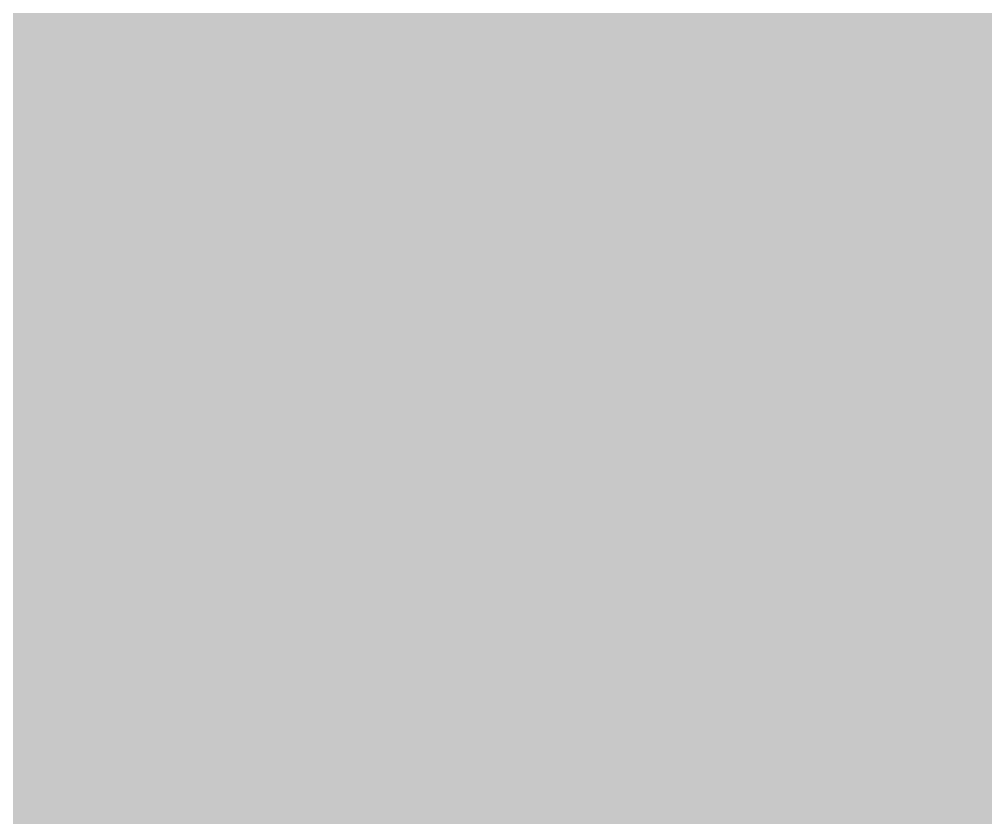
# Model space of a CAD drawing. Header units: millimetres. Extents: x 13 to 259, y -2 to 326.
# Drawn here: x 108.143 to 110.409, y 127.27 to 129.142 of the extents above; entities that cross this region are included whole.
import ezdxf

# ---------------------------------------------------------------- set-up
doc = ezdxf.new("R2010")
doc.units = ezdxf.units.MM
for name, color, linetype in [('BottomLayer', 5, 'Continuous'), ('BottomPaste', 16, 'Continuous'), ('BottomSolder', 6, 'Continuous'), ('ConnectLayer', 7, 'Continuous'), ('DrillDrawing', 1, 'Continuous'), ('Mechanical11', 56, 'Continuous'), ('Mechanical13', 56, 'Continuous'), ('Mechanical14', 56, 'Continuous'), ('Mechanical15', 56, 'Continuous'), ('Mechanical16', 56, 'Continuous'), ('Mechanical2', 216, 'Continuous'), ('MidLayer1', 16, 'Continuous'), ('MidLayer2', 76, 'Continuous'), ('MidLayer3', 90, 'Continuous'), ('MidLayer4', 156, 'Continuous'), ('MidLayer5', 130, 'Continuous'), ('MidLayer6', 216, 'Continuous'), ('MultiLayer', 9, 'Continuous'), ('TopLayer', 1, 'Continuous'), ('TopOverlay', 2, 'Continuous'), ('TopPaste', 8, 'Continuous'), ('TopSolder', 216, 'Continuous')]:
    doc.layers.add(name, color=color, linetype=linetype)

# ---------------------------------------------------------------- blocks, each defined once
blk = doc.blocks.new('WE_MAIA_4020_85')
at = {"layer": 'Mechanical11', "const_width": 0.1}
blk.add_lwpolyline([(-2.05, -2.05), (2.05, -2.05)], dxfattribs=at)
at = {"layer": 'Mechanical13', "const_width": 0.1}
blk.add_lwpolyline([(-2.15, -2.15), (2.15, -2.15)], dxfattribs=at)
at = {"layer": 'Mechanical15', "const_width": 0.1}
blk.add_lwpolyline([(0, -0.4), (0, 0.4)], dxfattribs=at)
at = {"layer": 'Mechanical15', "const_width": 0.05}
blk.add_lwpolyline([(-0.025, -0.4, 1), (0.025, -0.4, 1)], format="xyb", close=True, dxfattribs=at)
at = {"layer": 'TopLayer'}
for points in [[(-1.675, -1.85), (-0.695, -1.85), (-1.675, 1.85), (-0.695, 1.85)], [(0.695, -1.85), (1.675, -1.85), (0.695, 1.85), (1.675, 1.85)]]:
    blk.add_solid(points, dxfattribs=at)
at = {"layer": 'TopOverlay', "const_width": 0.2}
blk.add_lwpolyline([(-2.05, -2.05), (2.05, -2.05)], dxfattribs=at)
at = {"layer": 'TopPaste'}
for points in [[(-1.675, -1.85), (-0.695, -1.85), (-1.675, 1.85), (-0.695, 1.85)], [(0.695, -1.85), (1.675, -1.85), (0.695, 1.85), (1.675, 1.85)]]:
    blk.add_solid(points, dxfattribs=at)
at = {"layer": 'TopSolder'}
for points in [[(-1.7766, -1.9516), (-0.5934, -1.9516), (-1.7766, 1.9516), (-0.5934, 1.9516)], [(0.5934, -1.9516), (1.7766, -1.9516), (0.5934, 1.9516), (1.7766, 1.9516)]]:
    blk.add_solid(points, dxfattribs=at)
blk = doc.blocks.new('CAPC1005X55N_B_121')
at = {"layer": 'BottomLayer'}
for points in [[(-0.76, -0.31), (-0.14, -0.31), (-0.76, 0.31), (-0.14, 0.31)], [(0.14, -0.31), (0.76, -0.31), (0.14, 0.31), (0.76, 0.31)]]:
    blk.add_solid(points, dxfattribs=at)
at = {"layer": 'BottomPaste'}
for points in [[(-0.76, -0.31), (-0.14, -0.31), (-0.76, 0.31), (-0.14, 0.31)], [(0.14, -0.31), (0.76, -0.31), (0.14, 0.31), (0.76, 0.31)]]:
    blk.add_solid(points, dxfattribs=at)
at = {"layer": 'BottomSolder'}
for points in [[(-0.8616, -0.4116), (-0.0384, -0.4116), (-0.8616, 0.4116), (-0.0384, 0.4116)], [(0.0384, -0.4116), (0.8616, -0.4116), (0.0384, 0.4116), (0.8616, 0.4116)]]:
    blk.add_solid(points, dxfattribs=at)
at = {"layer": 'Mechanical14', "const_width": 0.1}
for points in [[(-0.5249, 0.2749), (0.5251, 0.2749)], [(-0.5249, -0.2751), (-0.5249, 0.2749)], [(0.5251, -0.2751), (0.5251, 0.2749)], [(-0.5249, -0.2751), (0.5251, -0.2751)]]:
    blk.add_lwpolyline(points, dxfattribs=at)
at = {"layer": 'Mechanical14', "const_width": 0.05}
for points in [[(-0.5499, 0.2749, 1), (-0.5, 0.2749, 1)], [(-0.5499, 0.2749, 1), (-0.5, 0.2749, 1)], [(0.5001, 0.2749, 1), (0.55, 0.2749, 1)], [(0.5001, 0.2749, 1), (0.55, 0.2749, 1)], [(-0.5499, -0.2751, 1), (-0.5, -0.2751, 1)], [(-0.5499, -0.2751, 1), (-0.5, -0.2751, 1)], [(0.5001, -0.2751, 1), (0.55, -0.2751, 1)], [(0.5001, -0.2751, 1), (0.55, -0.2751, 1)]]:
    blk.add_lwpolyline(points, format="xyb", close=True, dxfattribs=at)
at = {"layer": 'Mechanical16', "const_width": 0.05}
for points in [[(0, -0.5), (0, 0.5)], [(-0.91, 0.46), (0.91, 0.46)], [(-0.91, -0.46), (-0.91, 0.46)], [(0.91, -0.46), (0.91, 0.46)], [(-0.5, 0), (0.5, 0)], [(-0.91, -0.46), (0.91, -0.46)]]:
    blk.add_lwpolyline(points, dxfattribs=at)
at = {"layer": 'Mechanical16', "const_width": 0.025}
for points in [[(-0.0125, 0.5, 1), (0.0125, 0.5, 1)], [(-0.9225, 0.46, 1), (-0.8975, 0.46, 1)], [(-0.9225, 0.46, 1), (-0.8975, 0.46, 1)], [(0.8975, 0.46, 1), (0.9225, 0.46, 1)], [(0.8975, 0.46, 1), (0.9225, 0.46, 1)], [(-0.5125, 0, 1), (-0.4875, 0, 1)], [(0.4875, 0, 1), (0.5125, 0, 1)], [(-0.9225, -0.46, 1), (-0.8975, -0.46, 1)], [(-0.9225, -0.46, 1), (-0.8975, -0.46, 1)], [(0.8975, -0.46, 1), (0.9225, -0.46, 1)], [(0.8975, -0.46, 1), (0.9225, -0.46, 1)], [(-0.0125, -0.5, 1), (0.0125, -0.5, 1)]]:
    blk.add_lwpolyline(points, format="xyb", close=True, dxfattribs=at)
blk = doc.blocks.new('CAPC1005X55N_B_123')
at = {"layer": 'BottomLayer'}
for points in [[(-0.76, -0.31), (-0.14, -0.31), (-0.76, 0.31), (-0.14, 0.31)], [(0.14, -0.31), (0.76, -0.31), (0.14, 0.31), (0.76, 0.31)]]:
    blk.add_solid(points, dxfattribs=at)
at = {"layer": 'BottomPaste'}
for points in [[(-0.76, -0.31), (-0.14, -0.31), (-0.76, 0.31), (-0.14, 0.31)], [(0.14, -0.31), (0.76, -0.31), (0.14, 0.31), (0.76, 0.31)]]:
    blk.add_solid(points, dxfattribs=at)
at = {"layer": 'BottomSolder'}
for points in [[(-0.8616, -0.4116), (-0.0384, -0.4116), (-0.8616, 0.4116), (-0.0384, 0.4116)], [(0.0384, -0.4116), (0.8616, -0.4116), (0.0384, 0.4116), (0.8616, 0.4116)]]:
    blk.add_solid(points, dxfattribs=at)
at = {"layer": 'Mechanical14', "const_width": 0.1}
for points in [[(-0.5249, 0.2749), (0.5251, 0.2749)], [(-0.5249, 0.2749), (-0.5249, -0.2751)], [(0.5251, 0.2749), (0.5251, -0.2751)], [(-0.5249, -0.2751), (0.5251, -0.2751)]]:
    blk.add_lwpolyline(points, dxfattribs=at)
at = {"layer": 'Mechanical14', "const_width": 0.05}
for points in [[(-0.5499, 0.2749, 1), (-0.5, 0.2749, 1)], [(-0.5499, 0.2749, 1), (-0.5, 0.2749, 1)], [(0.5001, 0.2749, 1), (0.55, 0.2749, 1)], [(0.5001, 0.2749, 1), (0.55, 0.2749, 1)], [(-0.5499, -0.2751, 1), (-0.5, -0.2751, 1)], [(-0.5499, -0.2751, 1), (-0.5, -0.2751, 1)], [(0.5001, -0.2751, 1), (0.55, -0.2751, 1)], [(0.5001, -0.2751, 1), (0.55, -0.2751, 1)]]:
    blk.add_lwpolyline(points, format="xyb", close=True, dxfattribs=at)
at = {"layer": 'Mechanical16', "const_width": 0.05}
for points in [[(0, 0.5), (0, -0.5)], [(-0.91, 0.46), (0.91, 0.46)], [(-0.91, 0.46), (-0.91, -0.46)], [(0.91, 0.46), (0.91, -0.46)], [(-0.5, 0), (0.5, 0)], [(-0.91, -0.46), (0.91, -0.46)]]:
    blk.add_lwpolyline(points, dxfattribs=at)
at = {"layer": 'Mechanical16', "const_width": 0.025}
for points in [[(-0.0125, 0.5, 1), (0.0125, 0.5, 1)], [(-0.9225, 0.46, 1), (-0.8975, 0.46, 1)], [(-0.9225, 0.46, 1), (-0.8975, 0.46, 1)], [(0.8975, 0.46, 1), (0.9225, 0.46, 1)], [(0.8975, 0.46, 1), (0.9225, 0.46, 1)], [(-0.5125, 0, 1), (-0.4875, 0, 1)], [(0.4875, 0, 1), (0.5125, 0, 1)], [(-0.9225, -0.46, 1), (-0.8975, -0.46, 1)], [(-0.9225, -0.46, 1), (-0.8975, -0.46, 1)], [(0.8975, -0.46, 1), (0.9225, -0.46, 1)], [(0.8975, -0.46, 1), (0.9225, -0.46, 1)], [(-0.0125, -0.5, 1), (0.0125, -0.5, 1)]]:
    blk.add_lwpolyline(points, format="xyb", close=True, dxfattribs=at)

msp = doc.modelspace()

# ---------------------------------------------------------------- linework, layer by layer
at = {"layer": 'BottomLayer', "const_width": 0.25}
for points in [[(108.05, 128.45, 1), (108.3, 128.45, 1)], [(109.3241, 128.45, 1), (109.574, 128.45, 1)], [(109.325, 127.55, 1), (109.575, 127.55, 1)]]:
    msp.add_lwpolyline(points, format="xyb", close=True, dxfattribs=at)
at = {"layer": 'BottomSolder', "const_width": 0.3516}
msp.add_lwpolyline([(109.2742, 127.55, 1), (109.6258, 127.55, 1)], format="xyb", close=True, dxfattribs=at)
at = {"layer": 'ConnectLayer', "const_width": 0.4}
for points in [[(108.7, 131.45), (108.7, 128.35)], [(103.7479, 131.2939), (108.8389, 126.2029)], [(103.7479, 131.2939), (108.8389, 126.2029)], [(106.513, 131.0744), (108.7, 128.8874)], [(101.9169, 119.736), (112.7921, 130.6111)], [(108.2709, 126.09), (112.7921, 130.6111)], [(109.9833, 127.8024), (112.7921, 130.6111)], [(109.8014, 126.7719), (113.4036, 130.3742)], [(109.8014, 126.7719), (113.4037, 130.3742)], [(109.8014, 126.7719), (113.4036, 130.3742)], [(106.45, 130.2888), (108.5389, 128.2)], [(108.545, 128.9096), (109.8276, 130.1923)], [(108.545, 128.9096), (109.8276, 130.1923)], [(108.4712, 129.9647), (109.3982, 129.0378)], [(108.4712, 129.9647), (109.3982, 129.0378)], [(107.3559, 128.5691), (108.7, 129.9132)], [(109.8014, 126.7719), (112.7895, 129.76)], [(109.9833, 127.8024), (111.9409, 129.76)], [(109.5196, 129.0358), (109.7754, 129.2915)], [(109.5196, 129.0358), (109.7754, 129.2915)], [(108.545, 128.9096), (108.8863, 129.251)], [(107.8354, 128.2), (108.7, 129.0647)], [(108.5859, 129.0016), (108.9062, 128.6812)], [(108.5859, 129.0016), (108.9062, 128.6812)], [(108.5859, 129.0015), (108.9062, 128.6812)], [(109.24, 128.35), (109.24, 128.8736)], [(109.24, 128.7562), (109.331, 128.8471)], [(109.472, 128.1396), (110.1897, 128.8572)], [(109.5852, 128.8507), (111.579, 126.8569)], [(109.9982, 128.6658), (110.1896, 128.8572)], [(109.9982, 128.6658), (110.1896, 128.8572)], [(109.9982, 128.6658), (110.1896, 128.8572)], [(110.4422, 128.8423), (114.5747, 124.7097)], [(110.4422, 128.8423), (112.5845, 126.7)], [(110.4422, 128.8423), (113.659, 125.6255)], [(110.4422, 128.8423), (112.6961, 126.5884)], [(106.3121, 128.7297), (108.3418, 126.7)], [(110.0368, 128.3991), (111.579, 126.8569)], [(110.0368, 128.3991), (111.579, 126.8569)], [(110.0368, 128.3991), (111.579, 126.8569)], [(108.7279, 128.2441), (108.8633, 128.3794)], [(108.7279, 128.244), (108.8633, 128.3794)], [(108.7279, 128.2441), (108.8633, 128.3794)], [(108.55, 128.2), (108.7, 128.35)], [(109.24, 128.3474), (109.4474, 128.14)], [(107.725, 128.2), (108.55, 128.2)], [(108.6453, 128.0936), (111.8147, 124.9242)], [(108.6453, 128.0936), (108.9232, 127.8157)], [(108.6453, 128.0936), (110.6489, 126.09)], [(107.0271, 128.0147), (108.8389, 126.2029)], [(98.657, 118.1732), (108.381, 127.8971)], [(101.4804, 120.148), (109.2333, 127.9009)], [(106.375, 125.8912), (108.381, 127.8971)], [(106.5739, 126.09), (108.381, 127.8971)], [(107.4224, 126.09), (109.2333, 127.9009)], [(109.6802, 127.9072), (111.2446, 126.3429)], [(109.6802, 127.9072), (111.2446, 126.3429)], [(108.0055, 127.8849), (109.0803, 126.8101)], [(108.0055, 127.8849), (109.0803, 126.8101)], [(108.0055, 127.8849), (109.0803, 126.8101)], [(107.1839, 126.7), (108.1439, 127.66)], [(107.725, 127.66), (108.55, 127.66)], [(108.2303, 127.66), (109.0803, 126.8101)], [(110.04, 127.5474), (110.8874, 126.7)], [(110.04, 127.5474), (111.2446, 126.3428)], [(106.375, 125.0426), (108.8605, 127.528)], [(108.0324, 126.7), (108.8605, 127.528)]]:
    msp.add_lwpolyline(points, dxfattribs=at)
for points in [[(109.1172, 128.9378, -0.563528), (109.1726, 129.9457)], [(110.94, 129.425, -1.766609), (110.0726, 129.9457)], [(110.94, 129.425, -1.766609), (110.0726, 129.9457)], [(108.765, 129.425, -0.24802), (108.5074, 128.9375)], [(108.765, 129.425, -0.24802), (108.5074, 128.9375)], [(108.765, 129.425, -0.24802), (108.5074, 128.9375)], [(110.94, 129.425, -0.698284), (109.9, 129.0434)], [(110.94, 129.425, -0.698284), (109.9, 129.0434)], [(109.9, 129.0434, -0.317962), (109.24, 128.8736)], [(109.9, 129.0434, -0.067648), (109.7819, 128.9372)], [(108.765, 128.45, -1.659645), (107.8427, 128.9375)], [(108.765, 128.45, -1.659645), (107.8427, 128.9375)], [(108.765, 128.45, -1.659645), (107.8427, 128.9375)], [(108.5074, 128.9375, -0.24802), (108.765, 128.45)], [(108.5074, 128.9375, -0.24802), (108.765, 128.45)], [(108.5074, 128.9375, -0.24802), (108.765, 128.45)], [(109.068, 127.9996, -0.4961), (109.1172, 128.9378)], [(109.7819, 128.9372, -0.247748), (110.039, 128.45)], [(110.039, 128.45, -0.22005), (109.8311, 128.0004)], [(109.24, 128.35, -0.141586), (109.1568, 128.062)], [(109.24, 128.35, -0.141586), (109.1568, 128.062)], [(109.1568, 128.062, -0.576199), (110.04, 127.55)], [(110.04, 127.55, -1.564265), (109.068, 127.9996)], [(109.8311, 128.0004, -0.220631), (110.04, 127.55)], [(108.9178, 127.8046, -0.189512), (108.55, 127.66)], [(108.9178, 127.8046, -0.189512), (108.55, 127.66)], [(110.04, 127.55, -1.252257), (108.9178, 127.8046)], [(109.5, 127.55, -1.564265), (109.4177, 127.5881)], [(109.4252, 127.5934, -0.576199), (109.5, 127.55)], [(109.5, 127.55, -1.246085), (109.4047, 127.5711)]]:
    msp.add_lwpolyline(points, format="xyb", dxfattribs=at)
at = {"layer": 'ConnectLayer'}
for points, const_width in [([(109.6754, 129.2915, 1), (109.8754, 129.2915, 1)], 0.2), ([(109.6754, 129.2915, 1), (109.8754, 129.2915, 1)], 0.2), ([(108.7863, 129.251, 1), (108.9863, 129.251, 1)], 0.2), ([(108.6, 129.0647, 1), (108.8, 129.0647, 1)], 0.2), ([(110.039, 128.45, 1), (108.8591, 128.45, 1)], 0.4), ([(110.039, 128.45, 1), (108.8591, 128.45, 1)], 0.4), ([(109.2982, 129.0378, 1), (109.4982, 129.0378, 1)], 0.2), ([(109.2982, 129.0378, 1), (109.4982, 129.0378, 1)], 0.2), ([(109.4196, 129.0358, 1), (109.6196, 129.0358, 1)], 0.2), ([(109.4196, 129.0358, 1), (109.6196, 129.0358, 1)], 0.2), ([(109.8, 129.0434, 1), (110, 129.0434, 1)], 0.2), ([(109.8, 129.0434, 1), (110, 129.0434, 1)], 0.2), ([(109.8, 129.0434, 1), (110, 129.0434, 1)], 0.2), ([(109.8, 129.0434, 1), (110, 129.0434, 1)], 0.2), ([(108.4859, 129.0016, 1), (108.6859, 129.0016, 1)], 0.2), ([(108.4859, 129.0016, 1), (108.6859, 129.0016, 1)], 0.2), ([(108.4859, 129.0015, 1), (108.6859, 129.0015, 1)], 0.2), ([(108.4074, 128.9375, 1), (108.6074, 128.9375, 1)], 0.2), ([(108.4074, 128.9375, 1), (108.6074, 128.9375, 1)], 0.2), ([(108.4074, 128.9375, 1), (108.6074, 128.9375, 1)], 0.2), ([(108.4074, 128.9375, 1), (108.6074, 128.9375, 1)], 0.2), ([(108.4074, 128.9375, 1), (108.6074, 128.9375, 1)], 0.2), ([(108.4074, 128.9375, 1), (108.6074, 128.9375, 1)], 0.2), ([(109.0172, 128.9378, 1), (109.2172, 128.9378, 1)], 0.2), ([(109.0172, 128.9378, 1), (109.2172, 128.9378, 1)], 0.2), ([(109.6819, 128.9372, 1), (109.8819, 128.9372, 1)], 0.2), ([(109.6819, 128.9372, 1), (109.8819, 128.9372, 1)], 0.2), ([(108.445, 128.9096, 1), (108.645, 128.9096, 1)], 0.2), ([(108.445, 128.9096, 1), (108.645, 128.9096, 1)], 0.2), ([(108.445, 128.9096, 1), (108.645, 128.9096, 1)], 0.2), ([(108.6, 128.8874, 1), (108.8, 128.8874, 1)], 0.2), ([(109.14, 128.8736, 1), (109.34, 128.8736, 1)], 0.2), ([(109.14, 128.8736, 1), (109.34, 128.8736, 1)], 0.2), ([(109.231, 128.8471, 1), (109.431, 128.8471, 1)], 0.2), ([(109.4852, 128.8507, 1), (109.6852, 128.8507, 1)], 0.2), ([(110.0896, 128.8572, 1), (110.2896, 128.8572, 1)], 0.2), ([(110.0896, 128.8572, 1), (110.2896, 128.8572, 1)], 0.2), ([(110.0896, 128.8572, 1), (110.2896, 128.8572, 1)], 0.2), ([(110.0897, 128.8572, 1), (110.2896, 128.8572, 1)], 0.2), ([(110.3422, 128.8423, 1), (110.5422, 128.8423, 1)], 0.2), ([(110.3422, 128.8423, 1), (110.5422, 128.8423, 1)], 0.2), ([(110.3422, 128.8423, 1), (110.5422, 128.8423, 1)], 0.2), ([(110.3422, 128.8423, 1), (110.5422, 128.8423, 1)], 0.2), ([(109.14, 128.7562, 1), (109.34, 128.7562, 1)], 0.2), ([(108.8062, 128.6812, 1), (109.0062, 128.6812, 1)], 0.2), ([(108.8062, 128.6812, 1), (109.0062, 128.6812, 1)], 0.2), ([(108.8062, 128.6812, 1), (109.0062, 128.6812, 1)], 0.2), ([(109.8982, 128.6658, 1), (110.0982, 128.6658, 1)], 0.2), ([(109.8982, 128.6658, 1), (110.0982, 128.6658, 1)], 0.2), ([(109.8982, 128.6658, 1), (110.0982, 128.6658, 1)], 0.2), ([(108.665, 128.45, 1), (108.865, 128.45, 1)], 0.2), ([(108.665, 128.45, 1), (108.865, 128.45, 1)], 0.2), ([(108.665, 128.45, 1), (108.865, 128.45, 1)], 0.2), ([(108.665, 128.45, 1), (108.865, 128.45, 1)], 0.2), ([(108.665, 128.45, 1), (108.865, 128.45, 1)], 0.2), ([(108.665, 128.45, 1), (108.865, 128.45, 1)], 0.2), ([(108.7591, 128.45, 1), (108.9591, 128.45, 1)], 0.2), ([(108.7591, 128.45, 1), (108.9591, 128.45, 1)], 0.2), ([(109.939, 128.45, 1), (110.139, 128.45, 1)], 0.2), ([(109.939, 128.45, 1), (110.139, 128.45, 1)], 0.2), ([(109.939, 128.45, 1), (110.139, 128.45, 1)], 0.2), ([(109.939, 128.45, 1), (110.139, 128.45, 1)], 0.2), ([(109.9368, 128.3991, 1), (110.1368, 128.3991, 1)], 0.2), ([(109.9368, 128.3991, 1), (110.1368, 128.3991, 1)], 0.2), ([(109.9368, 128.3991, 1), (110.1368, 128.3991, 1)], 0.2), ([(108.7633, 128.3794, 1), (108.9633, 128.3794, 1)], 0.2), ([(108.7633, 128.3794, 1), (108.9633, 128.3794, 1)], 0.2), ([(108.7633, 128.3794, 1), (108.9633, 128.3794, 1)], 0.2), ([(108.6, 128.35, 1), (108.8, 128.35, 1)], 0.2), ([(108.6, 128.35, 1), (108.8, 128.35, 1)], 0.2), ([(109.14, 128.35, 1), (109.34, 128.35, 1)], 0.2), ([(109.14, 128.35, 1), (109.34, 128.35, 1)], 0.2), ([(109.14, 128.35, 1), (109.34, 128.35, 1)], 0.2), ([(109.14, 128.3474, 1), (109.34, 128.3474, 1)], 0.2), ([(108.6279, 128.2441, 1), (108.8279, 128.2441, 1)], 0.2), ([(108.6279, 128.2441, 1), (108.8279, 128.2441, 1)], 0.2), ([(108.6279, 128.244, 1), (108.8279, 128.244, 1)], 0.2), ([(108.4389, 128.2, 1), (108.6389, 128.2, 1)], 0.2), ([(108.45, 128.2, 1), (108.65, 128.2, 1)], 0.2), ([(108.45, 128.2, 1), (108.65, 128.2, 1)], 0.2), ([(109.3474, 128.14, 1), (109.5474, 128.14, 1)], 0.2), ([(109.372, 128.1396, 1), (109.572, 128.1396, 1)], 0.2), ([(108.5453, 128.0936, 1), (108.7453, 128.0936, 1)], 0.2), ([(108.5453, 128.0936, 1), (108.7453, 128.0936, 1)], 0.2), ([(108.5453, 128.0936, 1), (108.7453, 128.0936, 1)], 0.2), ([(109.0568, 128.062, 1), (109.2568, 128.062, 1)], 0.2), ([(109.0568, 128.062, 1), (109.2568, 128.062, 1)], 0.2), ([(109.0568, 128.062, 1), (109.2568, 128.062, 1)], 0.2), ([(108.968, 127.9996, 1), (109.168, 127.9996, 1)], 0.2), ([(108.968, 127.9996, 1), (109.168, 127.9996, 1)], 0.2), ([(109.7311, 128.0004, 1), (109.9311, 128.0004, 1)], 0.2), ([(109.7311, 128.0004, 1), (109.9311, 128.0004, 1)], 0.2), ([(108.281, 127.8971, 1), (108.481, 127.8971, 1)], 0.2), ([(108.281, 127.8971, 1), (108.481, 127.8971, 1)], 0.2), ([(108.281, 127.8971, 1), (108.481, 127.8971, 1)], 0.2), ([(109.1333, 127.9009, 1), (109.3333, 127.9009, 1)], 0.2), ([(109.1333, 127.9009, 1), (109.3333, 127.9009, 1)], 0.2), ([(109.5802, 127.9072, 1), (109.7802, 127.9072, 1)], 0.2), ([(109.5802, 127.9072, 1), (109.7802, 127.9072, 1)], 0.2), ([(107.9055, 127.8849, 1), (108.1055, 127.8849, 1)], 0.2), ([(107.9055, 127.8849, 1), (108.1055, 127.8849, 1)], 0.2), ([(107.9055, 127.8849, 1), (108.1055, 127.8849, 1)], 0.2), ([(108.8178, 127.8046, 1), (109.0178, 127.8046, 1)], 0.2), ([(108.8178, 127.8046, 1), (109.0178, 127.8046, 1)], 0.2), ([(108.8178, 127.8046, 1), (109.0178, 127.8046, 1)], 0.2), ([(108.8232, 127.8157, 1), (109.0232, 127.8157, 1)], 0.2), ([(109.8833, 127.8024, 1), (110.0833, 127.8024, 1)], 0.2), ([(109.8833, 127.8024, 1), (110.0833, 127.8024, 1)], 0.2), ([(108.0439, 127.66, 1), (108.2439, 127.66, 1)], 0.2), ([(108.1303, 127.66, 1), (108.3303, 127.66, 1)], 0.2), ([(108.45, 127.66, 1), (108.65, 127.66, 1)], 0.2), ([(108.45, 127.66, 1), (108.65, 127.66, 1)], 0.2), ([(108.45, 127.66, 1), (108.65, 127.66, 1)], 0.2), ([(109.3177, 127.5881, 1), (109.5177, 127.5881, 1)], 0.2), ([(109.3252, 127.5934, 1), (109.5252, 127.5934, 1)], 0.2), ([(109.3047, 127.5711, 1), (109.5047, 127.5711, 1)], 0.2), ([(109.4, 127.55, 1), (109.6, 127.55, 1)], 0.2), ([(109.4, 127.55, 1), (109.6, 127.55, 1)], 0.2), ([(109.4, 127.55, 1), (109.6, 127.55, 1)], 0.2), ([(109.94, 127.55, 1), (110.14, 127.55, 1)], 0.2), ([(109.94, 127.55, 1), (110.14, 127.55, 1)], 0.2), ([(109.94, 127.55, 1), (110.14, 127.55, 1)], 0.2), ([(109.94, 127.55, 1), (110.14, 127.55, 1)], 0.2), ([(109.94, 127.5474, 1), (110.14, 127.5474, 1)], 0.2), ([(109.94, 127.5474, 1), (110.14, 127.5474, 1)], 0.2), ([(108.7605, 127.528, 1), (108.9605, 127.528, 1)], 0.2), ([(108.7605, 127.528, 1), (108.9605, 127.528, 1)], 0.2)]:
    msp.add_lwpolyline(points, format="xyb", close=True, dxfattribs=dict(at, const_width=const_width))
at = {"layer": 'DrillDrawing', "const_width": 0.0508}
for points in [[(108.048, 128.704), (108.302, 128.704)], [(108.302, 128.577), (108.302, 128.704)], [(109.322, 128.577), (109.322, 128.704)], [(109.322, 128.704), (109.576, 128.704)], [(109.576, 128.577), (109.576, 128.704)], [(108.302, 128.577), (108.429, 128.577)], [(108.429, 128.323), (108.429, 128.577)], [(109.195, 128.323), (109.195, 128.577)], [(109.195, 128.577), (109.322, 128.577)], [(109.576, 128.577), (109.703, 128.577)], [(109.703, 128.323), (109.703, 128.577)], [(108.302, 128.323), (108.429, 128.323)], [(108.302, 128.196), (108.302, 128.323)], [(109.195, 128.323), (109.322, 128.323)], [(109.322, 128.196), (109.322, 128.323)], [(109.576, 128.323), (109.703, 128.323)], [(109.576, 128.196), (109.576, 128.323)], [(108.048, 128.196), (108.302, 128.196)], [(109.322, 128.196), (109.576, 128.196)], [(109.323, 127.677), (109.323, 127.804)], [(109.323, 127.804), (109.577, 127.804)], [(109.577, 127.677), (109.577, 127.804)], [(109.196, 127.423), (109.196, 127.677)], [(109.196, 127.677), (109.323, 127.677)], [(109.577, 127.677), (109.704, 127.677)], [(109.704, 127.423), (109.704, 127.677)], [(109.196, 127.423), (109.323, 127.423)], [(109.323, 127.296), (109.323, 127.423)], [(109.577, 127.423), (109.704, 127.423)], [(109.577, 127.296), (109.577, 127.423)], [(109.323, 127.296), (109.577, 127.296)]]:
    msp.add_lwpolyline(points, dxfattribs=at)
at = {"layer": 'DrillDrawing', "const_width": 0.0254}
for points in [[(108.2893, 128.704, 1), (108.3147, 128.704, 1)], [(108.2893, 128.704, 1), (108.3147, 128.704, 1)], [(109.3093, 128.704, 1), (109.3347, 128.704, 1)], [(109.3093, 128.704, 1), (109.3347, 128.704, 1)], [(109.5633, 128.704, 1), (109.5887, 128.704, 1)], [(109.5633, 128.704, 1), (109.5887, 128.704, 1)], [(108.2893, 128.577, 1), (108.3147, 128.577, 1)], [(108.2893, 128.577, 1), (108.3147, 128.577, 1)], [(108.4163, 128.577, 1), (108.4417, 128.577, 1)], [(108.4163, 128.577, 1), (108.4417, 128.577, 1)], [(109.1823, 128.577, 1), (109.2077, 128.577, 1)], [(109.1823, 128.577, 1), (109.2077, 128.577, 1)], [(109.3093, 128.577, 1), (109.3347, 128.577, 1)], [(109.3093, 128.577, 1), (109.3347, 128.577, 1)], [(109.5633, 128.577, 1), (109.5887, 128.577, 1)], [(109.5633, 128.577, 1), (109.5887, 128.577, 1)], [(109.6903, 128.577, 1), (109.7157, 128.577, 1)], [(109.6903, 128.577, 1), (109.7157, 128.577, 1)], [(108.2893, 128.323, 1), (108.3147, 128.323, 1)], [(108.2893, 128.323, 1), (108.3147, 128.323, 1)], [(108.4163, 128.323, 1), (108.4417, 128.323, 1)], [(108.4163, 128.323, 1), (108.4417, 128.323, 1)], [(109.1823, 128.323, 1), (109.2077, 128.323, 1)], [(109.1823, 128.323, 1), (109.2077, 128.323, 1)], [(109.3093, 128.323, 1), (109.3347, 128.323, 1)], [(109.3093, 128.323, 1), (109.3347, 128.323, 1)], [(109.5633, 128.323, 1), (109.5887, 128.323, 1)], [(109.5633, 128.323, 1), (109.5887, 128.323, 1)], [(109.6903, 128.323, 1), (109.7157, 128.323, 1)], [(109.6903, 128.323, 1), (109.7157, 128.323, 1)], [(108.2893, 128.196, 1), (108.3147, 128.196, 1)], [(108.2893, 128.196, 1), (108.3147, 128.196, 1)], [(109.3093, 128.196, 1), (109.3347, 128.196, 1)], [(109.3093, 128.196, 1), (109.3347, 128.196, 1)], [(109.5633, 128.196, 1), (109.5887, 128.196, 1)], [(109.5633, 128.196, 1), (109.5887, 128.196, 1)], [(109.3103, 127.804, 1), (109.3357, 127.804, 1)], [(109.3103, 127.804, 1), (109.3357, 127.804, 1)], [(109.5643, 127.804, 1), (109.5897, 127.804, 1)], [(109.5643, 127.804, 1), (109.5897, 127.804, 1)], [(109.1833, 127.677, 1), (109.2087, 127.677, 1)], [(109.1833, 127.677, 1), (109.2087, 127.677, 1)], [(109.3103, 127.677, 1), (109.3357, 127.677, 1)], [(109.3103, 127.677, 1), (109.3357, 127.677, 1)], [(109.5643, 127.677, 1), (109.5897, 127.677, 1)], [(109.5643, 127.677, 1), (109.5897, 127.677, 1)], [(109.6913, 127.677, 1), (109.7167, 127.677, 1)], [(109.6913, 127.677, 1), (109.7167, 127.677, 1)], [(109.1833, 127.423, 1), (109.2087, 127.423, 1)], [(109.1833, 127.423, 1), (109.2087, 127.423, 1)], [(109.3103, 127.423, 1), (109.3357, 127.423, 1)], [(109.3103, 127.423, 1), (109.3357, 127.423, 1)], [(109.5643, 127.423, 1), (109.5897, 127.423, 1)], [(109.5643, 127.423, 1), (109.5897, 127.423, 1)], [(109.6913, 127.423, 1), (109.7167, 127.423, 1)], [(109.6913, 127.423, 1), (109.7167, 127.423, 1)], [(109.3103, 127.296, 1), (109.3357, 127.296, 1)], [(109.3103, 127.296, 1), (109.3357, 127.296, 1)], [(109.5643, 127.296, 1), (109.5897, 127.296, 1)], [(109.5643, 127.296, 1), (109.5897, 127.296, 1)]]:
    msp.add_lwpolyline(points, format="xyb", close=True, dxfattribs=at)
at = {"layer": 'Mechanical2', "const_width": 0.1}
msp.add_lwpolyline([(108.8, 74.825), (108.8, 128.725)], dxfattribs=at)
at = {"layer": 'Mechanical2', "const_width": 0.05}
msp.add_lwpolyline([(108.775, 128.725, 1), (108.825, 128.725, 1)], format="xyb", close=True, dxfattribs=at)
at = {"layer": 'MidLayer1', "const_width": 0.25}
for points in [[(108.05, 128.45, 1), (108.3, 128.45, 1)], [(109.3241, 128.45, 1), (109.574, 128.45, 1)], [(109.325, 127.55, 1), (109.575, 127.55, 1)]]:
    msp.add_lwpolyline(points, format="xyb", close=True, dxfattribs=at)
at = {"layer": 'MidLayer2', "const_width": 0.25}
for points in [[(108.05, 128.45, 1), (108.3, 128.45, 1)], [(109.3241, 128.45, 1), (109.574, 128.45, 1)], [(109.325, 127.55, 1), (109.575, 127.55, 1)]]:
    msp.add_lwpolyline(points, format="xyb", close=True, dxfattribs=at)
at = {"layer": 'MidLayer3', "const_width": 0.25}
for points in [[(108.05, 128.45, 1), (108.3, 128.45, 1)], [(109.3241, 128.45, 1), (109.574, 128.45, 1)], [(109.325, 127.55, 1), (109.575, 127.55, 1)]]:
    msp.add_lwpolyline(points, format="xyb", close=True, dxfattribs=at)
at = {"layer": 'MidLayer4', "const_width": 0.25}
for points in [[(108.05, 128.45, 1), (108.3, 128.45, 1)], [(109.3241, 128.45, 1), (109.574, 128.45, 1)], [(109.325, 127.55, 1), (109.575, 127.55, 1)]]:
    msp.add_lwpolyline(points, format="xyb", close=True, dxfattribs=at)
at = {"layer": 'MidLayer5', "const_width": 0.25}
for points in [[(108.05, 128.45, 1), (108.3, 128.45, 1)], [(109.3241, 128.45, 1), (109.574, 128.45, 1)], [(109.325, 127.55, 1), (109.575, 127.55, 1)]]:
    msp.add_lwpolyline(points, format="xyb", close=True, dxfattribs=at)
at = {"layer": 'MidLayer6', "const_width": 0.25}
for points in [[(108.05, 128.45, 1), (108.3, 128.45, 1)], [(109.3241, 128.45, 1), (109.574, 128.45, 1)], [(109.325, 127.55, 1), (109.575, 127.55, 1)]]:
    msp.add_lwpolyline(points, format="xyb", close=True, dxfattribs=at)
at = {"layer": 'MultiLayer', "const_width": 0.25}
for points in [[(108.05, 128.45, 1), (108.3, 128.45, 1)], [(109.3241, 128.45, 1), (109.574, 128.45, 1)], [(109.325, 127.55, 1), (109.575, 127.55, 1)]]:
    msp.add_lwpolyline(points, format="xyb", close=True, dxfattribs=at)
at = {"layer": 'TopLayer', "const_width": 0.25}
for points in [[(108.05, 128.45, 1), (108.3, 128.45, 1)], [(109.3241, 128.45, 1), (109.574, 128.45, 1)], [(109.325, 127.55, 1), (109.575, 127.55, 1)]]:
    msp.add_lwpolyline(points, format="xyb", close=True, dxfattribs=at)
at = {"layer": 'TopSolder', "const_width": 0.3516}
msp.add_lwpolyline([(109.2742, 127.55, 1), (109.6258, 127.55, 1)], format="xyb", close=True, dxfattribs=at)

# ---------------------------------------------------------------- block references
msp.add_blockref('WE_MAIA_4020_85', (109.349, 129.425))
for name, p, rotation in [('CAPC1005X55N_B_121', (109.9, 129.425), 360), ('CAPC1005X55N_B_123', (109.45, 128), 90)]:
    msp.add_blockref(name, p, dxfattribs=dict(rotation=rotation))

doc.saveas('drawing.dxf')
